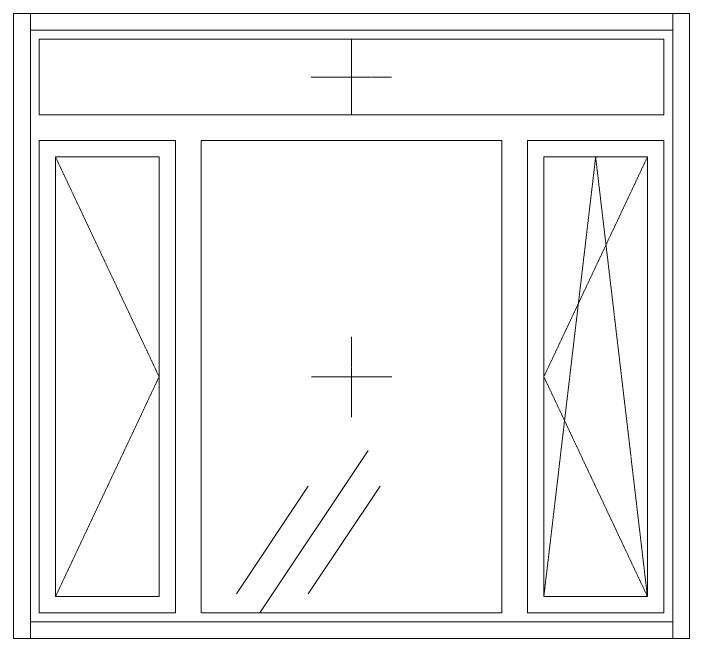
# Model space of a CAD drawing. Header units: millimetres. Extents: x -515342 to 330399, y -224905 to 507333.
# Drawn here: x 151144 to 153154, y 9578 to 11438 of the extents above; entities that cross this region are included whole.
import ezdxf

# ---------------------------------------------------------------- set-up
doc = ezdxf.new("R2010")
doc.units = ezdxf.units.MM
doc.linetypes.add('ASVP_Штриховая_ш2 п1', pattern=[3, 2, -1])
doc.layers.get('0').update_dxf_attribs({"lineweight": 0})
for name, color, linetype, lineweight in [('Витраж', 7, 'Continuous', 0), ('Окна', 7, 'Continuous', 0), ('Окна открывание', 7, 'Continuous', 0)]:
    doc.layers.add(name, color=color, linetype=linetype, lineweight=lineweight)
pattern_1 = [(236.31, (1066.07, 1244.6), (-1777.996, -3556.002), [641.07, -5769.6]), (236.31, (1101.63, 1137.9), (-1777.996, -3556.002), [384.64, -6026.03]), (236.31, (888.27, 1137.9), (-1777.996, -3556.002), [384.64, -6026.03])]

# ---------------------------------------------------------------- blocks, each defined once
blk = doc.blocks.new('Окно_ПВХ_3Створки_1Фрамуга-верх - АР_Окно_ОП_1820_h_х1970_3ст2фр-в-V50-О_АР_Эскиз_Фасад 12-1 копия 1')
at = {"layer": 'Окна'}
h = blk.add_hatch(dxfattribs=at)
h.set_pattern_fill('FP_1', color=256, style=0, pattern_type=2)
h.set_pattern_definition(pattern_1)
h.paths.add_polyline_path([(-31186.5, 7635), (-31186.5, 8943), (-31494.5, 8943), (-31494.5, 7635), (-31207.3, 7635)])
at = {"layer": 'Окна открывание'}
h = blk.add_hatch(dxfattribs=at)
h.set_pattern_fill('FP_1', color=256, style=0, pattern_type=2)
h.set_pattern_definition(pattern_1)
h.paths.add_polyline_path([(-30307.8, 7586), (-30167.5, 7586), (-30167.5, 8992), (-31061.5, 8992), (-31061.5, 7586), (-30532.7, 7586)])
at = {"layer": 'Окна'}
for p, q in [((-29685.5, 9294), (-31543.5, 9294)), ((-31543.5, 9294), (-31543.5, 9068)), ((-29685.5, 9068), (-29685.5, 9294)), ((-29685.5, 9068), (-31543.5, 9068)), ((-31137.5, 8992), (-31543.5, 8992)), ((-31543.5, 8992), (-31543.5, 7586)), ((-31137.5, 7586), (-31137.5, 8992)), ((-30167.5, 8992), (-31061.5, 8992)), ((-31061.5, 7586), (-31061.5, 8992)), ((-30167.5, 7586), (-30167.5, 8992)), ((-29685.5, 8992), (-30091.5, 8992)), ((-30091.5, 7586), (-30091.5, 8992)), ((-29685.5, 7586), (-29685.5, 8992)), ((-31494.5, 8943), (-31494.5, 7635)), ((-31186.5, 8943), (-31494.5, 8943)), ((-31186.5, 8943), (-31186.5, 7635)), ((-30042.5, 8943), (-30042.5, 7635)), ((-29734.5, 8943), (-30042.5, 8943)), ((-29734.5, 8943), (-29734.5, 7635)), ((-31494.5, 7635), (-31186.5, 7635)), ((-30042.5, 7635), (-29734.5, 7635)), ((-31543.5, 7586), (-31137.5, 7586)), ((-31061.5, 7586), (-30167.5, 7586)), ((-30091.5, 7586), (-29685.5, 7586))]:
    blk.add_line(p, q, dxfattribs=at)
at = {"layer": 'Окна открывание', "linetype": 'ASVP_Штриховая_ш2 п1'}
for p, q in [((-30614.5, 9068), (-30614.5, 9294)), ((-30734.5, 9181), (-30494.5, 9181)), ((-31494.5, 8943), (-31186.5, 8289)), ((-29888.5, 8943), (-30042.5, 7635)), ((-29734.5, 8943), (-30042.5, 8289)), ((-29734.5, 7635), (-29888.5, 8943)), ((-30614.5, 8169), (-30614.5, 8409)), ((-31186.5, 8289), (-31494.5, 7635)), ((-30494.5, 8289), (-30734.5, 8289)), ((-30042.5, 8289), (-29734.5, 7635))]:
    blk.add_line(p, q, dxfattribs=at)
blk = doc.blocks.new('Прямоугольный импост - АР_Откос_Металлический_50х330 Белый Правый-9899493-О_АР_Эскиз_Фасад 12-1 копия 1')
at = {"layer": 'Витраж'}
for p, q in [((-9974.1, 2570), (-9974.1, 2620)), ((-9974.1, 2620), (-8064.1, 2620)), ((-8064.1, 2620), (-8064.1, 2570)), ((-9974.1, 2570), (-8064.1, 2570))]:
    blk.add_line(p, q, dxfattribs=at)
blk = doc.blocks.new('Прямоугольный импост - АР_Откос_Металлический_50х330 Белый Левый-9898761-О_АР_Эскиз_Фасад 12-1 копия 1')
at = {"layer": 'Витраж'}
for p, q in [((-9974.1, 760), (-9974.1, 810)), ((-8064.1, 810), (-9974.1, 810)), ((-8064.1, 810), (-8064.1, 760)), ((-8064.1, 760), (-9974.1, 760))]:
    blk.add_line(p, q, dxfattribs=at)
blk = doc.blocks.new('Прямоугольный импост - АР_Откос_Металлический_50х330 Белый Правый-9899492-О_АР_Эскиз_Фасад 12-1 копия 1')
at = {"layer": 'Витраж'}
for p, q in [((-8064.1, 2620), (-8014.1, 2620)), ((-8064.1, 2620), (-8064.1, 760)), ((-8014.1, 2620), (-8014.1, 760)), ((-8014.1, 760), (-8064.1, 760))]:
    blk.add_line(p, q, dxfattribs=at)
blk = doc.blocks.new('Прямоугольный импост - АР_Откос_Металлический_50х330 Белый Левый-V99-О_АР_Эскиз_Фасад 12-1 копия 1')
at = {"layer": 'Витраж'}
for p, q in [((-10024.1, 2620), (-9974.1, 2620)), ((-10024.1, 760), (-10024.1, 2620)), ((-9974.1, 760), (-9974.1, 2620)), ((-9974.1, 760), (-10024.1, 760))]:
    blk.add_line(p, q, dxfattribs=at)
blk = doc.blocks.new('СД_Люблино_Фасады_rvt-1-О_АР_Эскиз_Фасад 12-1 копия 1')
at = {"layer": 'Витраж', "lineweight": 9}
for name in ['Прямоугольный импост - АР_Откос_Металлический_50х330 Белый Левый-V99-О_АР_Эскиз_Фасад 12-1 копия 1', 'Прямоугольный импост - АР_Откос_Металлический_50х330 Белый Правый-9899493-О_АР_Эскиз_Фасад 12-1 копия 1', 'Прямоугольный импост - АР_Откос_Металлический_50х330 Белый Правый-9899492-О_АР_Эскиз_Фасад 12-1 копия 1', 'Прямоугольный импост - АР_Откос_Металлический_50х330 Белый Левый-9898761-О_АР_Эскиз_Фасад 12-1 копия 1']:
    blk.add_blockref(name, (-21595.3, 6750), dxfattribs=at)
at = {"layer": 'Окна', "lineweight": 9}
blk.add_blockref('Окно_ПВХ_3Створки_1Фрамуга-верх - АР_Окно_ОП_1820_h_х1970_3ст2фр-в-V50-О_АР_Эскиз_Фасад 12-1 копия 1', (0, 0), dxfattribs=at)

msp = doc.modelspace()

# ---------------------------------------------------------------- block references
msp.add_blockref('СД_Люблино_Фасады_rvt-1-О_АР_Эскиз_Фасад 12-1 копия 1', (182763.6864, 2067.7355))

doc.saveas('drawing.dxf')
